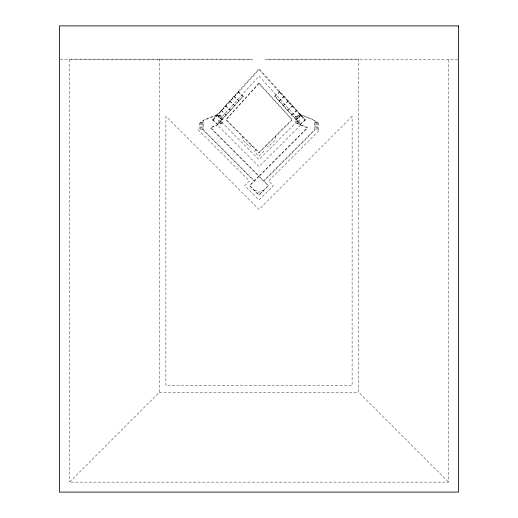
<?xml version="1.0" encoding="UTF-8"?>
<svg xmlns="http://www.w3.org/2000/svg" width="518" height="518" viewBox="0 0 518 518"><rect width="100%" height="100%" fill="white"/><g stroke="black" fill="none" stroke-linecap="round" stroke-linejoin="round"><path stroke-width="0.39" stroke-dasharray="2.59 1.94" d="M212.743 120.079L238.461 91.783M212.989 120.299L259 69.684L305.011 120.299M222.423 116.349L259 76.114L295.577 116.349L295.577 122.999L259 159.576L222.423 122.999L222.423 116.349L217.437 114.42L202.926 120.429L202.926 129.837L254.06 180.97L249.359 185.677L259 195.312L268.641 185.677L263.94 180.97L315.074 129.837L315.074 120.429L300.563 114.42L295.577 116.349M217.418 124.326L243.136 96.031M251.476 145.403L249.831 147.047L242.78 139.996L242.78 136.7M255.944 149.87L254.299 151.515L259 156.216L263.701 151.515L262.056 149.87M300.563 125.065L259 166.628L217.437 125.065M448.536 59.816L448.536 482.122L69.464 482.122L159.24 392.34L159.24 59.156M279.785 91.556L274.618 96.257L300.336 124.553L305.503 119.852L259 68.693L212.497 119.852L217.664 124.553L243.382 96.257L238.215 91.556M274.838 96.503L279.759 92.029M278.865 100.932L283.786 96.458M279.092 101.178L284.259 96.477M283.113 105.607L288.28 100.906M283.34 105.853L288.261 101.379M287.367 110.282L292.288 105.808M287.587 110.528L292.754 105.827M291.615 114.957L296.782 110.256M291.841 115.203L296.762 110.729M295.869 119.632L300.783 115.158M296.089 119.878L301.256 115.177M300.116 124.307L305.283 119.606M222.423 122.636L210.198 127.7L258.767 176.269L254.299 180.737L203.257 129.694L203.257 120.649L217.437 114.776L222.423 116.705M222.423 122.999L210.781 127.816L259 176.036L307.219 127.816L295.577 122.999M295.577 116.705L300.563 114.776L314.743 120.649L314.743 129.694L263.701 180.737L259.233 176.269L307.802 127.7L295.577 122.636M60.25 59.816L252.35 59.816L252.35 59.156L69.464 59.156L69.464 482.122M457.75 59.816L265.65 59.816L265.65 59.156L358.76 59.156L358.76 392.34L448.536 482.122M202.926 122.093L199.197 122.093L199.197 128.173L202.926 128.173M315.074 122.093L318.803 122.093L318.803 128.173L315.074 128.173M202.926 129.837L198.219 129.837L249.359 180.97L244.658 185.677L259 200.019L273.342 185.677L268.641 180.97L319.781 129.837L315.074 129.837M254.416 190.261L256.766 190.261L259 192.495L261.234 190.261L263.584 190.261M159.24 392.34L358.76 392.34M238.241 92.029L243.162 96.503M234.214 96.458L239.135 100.932M233.741 96.477L238.908 101.178M229.72 100.906L234.887 105.607M229.739 101.379L234.66 105.853M225.712 105.808L230.633 110.282M225.246 105.827L230.413 110.528M221.218 110.256L226.385 114.957M221.238 110.729L226.159 115.203M217.217 115.158L222.131 119.632M216.744 115.177L221.911 119.878M212.717 119.606L217.884 124.307M266.524 145.403L268.169 147.047L275.22 139.996L275.22 136.7M279.539 91.783L305.257 120.079M274.864 96.031L300.582 124.326M317.871 122.093L317.871 128.173M316.938 122.093L316.938 128.173M316.006 122.093L316.006 128.173M299.3 115.261L299.3 124.178M298.368 115.624L298.368 123.796M297.442 115.98L297.442 123.407M296.51 116.343L296.51 123.025M221.49 116.349L221.49 123.025M220.558 115.987L220.558 123.407M219.632 115.624L219.632 123.796M218.7 115.268L218.7 124.178M201.994 122.093L201.994 128.173M201.062 122.093L201.062 128.173M200.129 122.093L200.129 128.173M259 83.094L225.744 119.671L259 152.927L292.256 119.671L259 83.094M259 83.586L226.204 119.658L259 152.454L291.796 119.658L259 83.586M259 176.502L249.831 185.677L259 194.846L268.169 185.677L259 176.502M352.104 116.317L259 209.421L165.896 116.317L165.896 385.69L352.104 385.69L352.104 116.317"/><path stroke-width="0.78" d="M458.514 25.9L59.486 25.9L59.486 492.1L458.514 492.1L458.514 25.9"/></g></svg>
